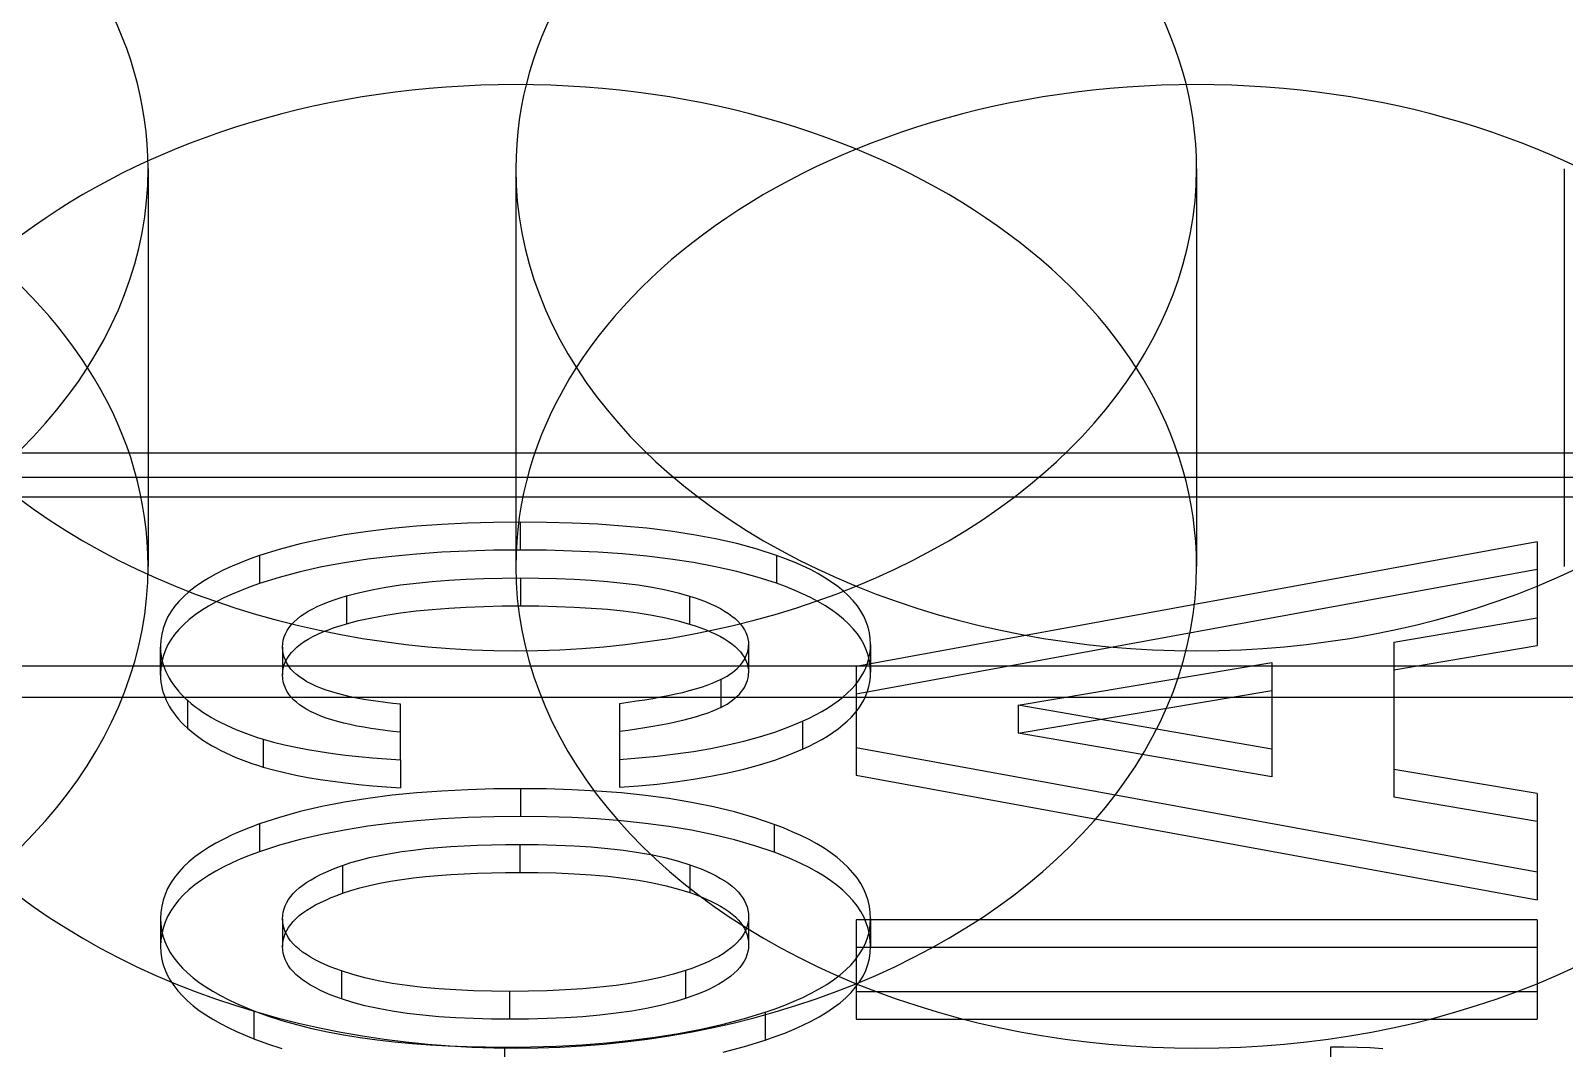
# Model space of a CAD drawing. Extents: x 0 to 171, y 0 to 233.
# Drawn here: x 111.464 to 115.943, y 17.278 to 20.248 of the extents above; entities that cross this region are included whole.
import ezdxf

# ---------------------------------------------------------------- set-up
doc = ezdxf.new("R2010")
doc.units = 0
doc.layers.add('-15N-THT. THIẾT BỊ ĐÓNG MỞ', color=40, linetype='CONTINUOUS')

# ---------------------------------------------------------------- blocks, each defined once
blk = doc.blocks.new('06 - N - SC VSD CHIẾU TRÊN ATV630U75~D11N4')
at = {"layer": '-15N-THT. THIẾT BỊ ĐÓNG MỞ'}
for p, q in [((26.307, -213.1625), (26.307, -214.3225)), ((27.3808, -213.1625), (27.3808, -214.3225)), ((29.3692, -213.1625), (29.3692, -214.3225)), ((30.443, -213.1625), (30.443, -214.3225)), ((39.5042, -213.9921), (-38.8143, -213.9921)), ((-38.8143, -214.0624), (39.5042, -214.0624)), ((39.5042, -214.1207), (-38.8143, -214.1207)), ((26.9486, -214.2202), (26.8805, -214.2305)), ((27.0188, -214.2116), (26.9486, -214.2202)), ((27.0908, -214.2049), (27.0188, -214.2116)), ((27.1645, -214.1998), (27.0908, -214.2049)), ((27.2396, -214.1962), (27.1645, -214.1998)), ((27.316, -214.1941), (27.2396, -214.1962)), ((27.3936, -214.1934), (27.316, -214.1941)), ((27.4703, -214.1941), (27.3936, -214.1934)), ((27.3936, -214.1934), (27.3936, -214.2749)), ((27.5459, -214.1961), (27.4703, -214.1941)), ((27.6201, -214.1996), (27.5459, -214.1961)), ((27.6928, -214.2046), (27.6201, -214.1996)), ((27.7638, -214.2113), (27.6928, -214.2046)), ((27.8329, -214.2197), (27.7638, -214.2113)), ((27.8999, -214.2299), (27.8329, -214.2197)), ((26.6902, -214.2729), (26.6323, -214.291)), ((26.751, -214.2567), (26.6902, -214.2729)), ((26.8145, -214.2426), (26.751, -214.2567)), ((26.8805, -214.2305), (26.8145, -214.2426)), ((27.9645, -214.242), (27.8999, -214.2299)), ((28.0265, -214.256), (27.9645, -214.242)), ((28.0857, -214.2721), (28.0265, -214.256)), ((28.1418, -214.2903), (28.0857, -214.2721)), ((30.3634, -214.2505), (28.375, -214.6142)), ((30.3634, -214.2505), (30.3634, -214.5535)), ((26.5784, -214.3109), (26.5529, -214.3216)), ((26.6048, -214.3007), (26.5784, -214.3109)), ((26.6323, -214.291), (26.6048, -214.3007)), ((26.6323, -214.291), (26.6323, -214.3724)), ((26.8805, -214.3119), (26.8145, -214.3241)), ((26.9486, -214.3016), (26.8805, -214.3119)), ((27.0188, -214.2931), (26.9486, -214.3016)), ((27.0908, -214.2863), (27.0188, -214.2931)), ((27.1645, -214.2812), (27.0908, -214.2863)), ((27.2396, -214.2776), (27.1645, -214.2812)), ((27.316, -214.2755), (27.2396, -214.2776)), ((27.3936, -214.2749), (27.316, -214.2755)), ((27.4703, -214.2755), (27.3936, -214.2749)), ((27.5459, -214.2775), (27.4703, -214.2755)), ((27.6201, -214.281), (27.5459, -214.2775)), ((27.6928, -214.2861), (27.6201, -214.281)), ((27.7638, -214.2927), (27.6928, -214.2861)), ((27.8329, -214.3011), (27.7638, -214.2927)), ((27.8999, -214.3113), (27.8329, -214.3011)), ((27.9645, -214.3234), (27.8999, -214.3113)), ((28.1681, -214.3), (28.1418, -214.2903)), ((28.1418, -214.2903), (28.1418, -214.3717)), ((28.1935, -214.3101), (28.1681, -214.3)), ((28.2178, -214.3207), (28.1935, -214.3101)), ((26.4836, -214.3567), (26.4632, -214.3693)), ((26.5054, -214.3445), (26.4836, -214.3567)), ((26.5286, -214.3328), (26.5054, -214.3445)), ((26.5529, -214.3216), (26.5286, -214.3328)), ((26.6902, -214.3543), (26.6323, -214.3724)), ((26.751, -214.3382), (26.6902, -214.3543)), ((26.8145, -214.3241), (26.751, -214.3382)), ((27.1365, -214.3662), (27.1853, -214.3625)), ((27.1853, -214.3625), (27.2357, -214.3596)), ((27.2357, -214.3596), (27.2876, -214.3576)), ((27.2876, -214.3576), (27.3407, -214.3564)), ((27.3407, -214.3564), (27.395, -214.356)), ((27.395, -214.356), (27.4479, -214.3564)), ((27.395, -214.356), (27.395, -214.4375)), ((27.4479, -214.3564), (27.5001, -214.3576)), ((27.5001, -214.3576), (27.5513, -214.3596)), ((27.5513, -214.3596), (27.6008, -214.3624)), ((27.6008, -214.3624), (27.6484, -214.3662)), ((28.0265, -214.3375), (27.9645, -214.3234)), ((28.0857, -214.3536), (28.0265, -214.3375)), ((28.1418, -214.3717), (28.0857, -214.3536)), ((28.241, -214.3318), (28.2178, -214.3207)), ((28.263, -214.3434), (28.241, -214.3318)), ((28.2837, -214.3555), (28.263, -214.3434)), ((28.3031, -214.368), (28.2837, -214.3555)), ((30.3634, -214.3319), (28.375, -214.6957)), ((26.4269, -214.3961), (26.411, -214.4102)), ((26.4443, -214.3825), (26.4269, -214.3961)), ((26.4632, -214.3693), (26.4443, -214.3825)), ((26.5529, -214.403), (26.5286, -214.4142)), ((26.5784, -214.3923), (26.5529, -214.403)), ((26.6048, -214.3821), (26.5784, -214.3923)), ((26.6323, -214.3724), (26.6048, -214.3821)), ((26.886, -214.4086), (26.9217, -214.3993)), ((26.9217, -214.3993), (26.9602, -214.3908)), ((26.9602, -214.3908), (27.0012, -214.3832)), ((27.0012, -214.3832), (27.0443, -214.3766)), ((27.0443, -214.3766), (27.0895, -214.3709)), ((27.0895, -214.3709), (27.1365, -214.3662)), ((27.6484, -214.3662), (27.6939, -214.3709)), ((27.6939, -214.3709), (27.7377, -214.3766)), ((27.7377, -214.3766), (27.7793, -214.3833)), ((27.7793, -214.3833), (27.8185, -214.391)), ((27.8185, -214.391), (27.8548, -214.3996)), ((27.8548, -214.3996), (27.8879, -214.409)), ((28.1681, -214.3814), (28.1418, -214.3717)), ((28.1935, -214.3916), (28.1681, -214.3814)), ((28.2178, -214.4022), (28.1935, -214.3916)), ((28.241, -214.4133), (28.2178, -214.4022)), ((28.3212, -214.381), (28.3031, -214.368)), ((28.3377, -214.3945), (28.3212, -214.381)), ((28.3528, -214.4084), (28.3377, -214.3945)), ((26.3842, -214.4397), (26.3732, -214.4551)), ((26.3968, -214.4247), (26.3842, -214.4397)), ((26.411, -214.4102), (26.3968, -214.4247)), ((26.4632, -214.4508), (26.4443, -214.4639)), ((26.4836, -214.4381), (26.4632, -214.4508)), ((26.5054, -214.4259), (26.4836, -214.4381)), ((26.5286, -214.4142), (26.5054, -214.4259)), ((26.7749, -214.453), (26.7881, -214.4458)), ((26.7881, -214.4458), (26.8023, -214.4388)), ((26.8023, -214.4388), (26.8175, -214.4322)), ((26.8175, -214.4322), (26.8336, -214.4258)), ((26.8336, -214.4258), (26.8504, -214.4197)), ((26.8504, -214.4197), (26.8679, -214.414)), ((26.8679, -214.414), (26.886, -214.4086)), ((26.886, -214.4086), (26.886, -214.49)), ((27.0443, -214.458), (27.0895, -214.4524)), ((27.0895, -214.4524), (27.1365, -214.4477)), ((27.1365, -214.4477), (27.1853, -214.4439)), ((27.1853, -214.4439), (27.2357, -214.441)), ((27.2357, -214.441), (27.2876, -214.439)), ((27.2876, -214.439), (27.3407, -214.4379)), ((27.3407, -214.4379), (27.395, -214.4375)), ((27.395, -214.4375), (27.4479, -214.4379)), ((27.4479, -214.4379), (27.5001, -214.439)), ((27.5001, -214.439), (27.5513, -214.441)), ((27.5513, -214.441), (27.6008, -214.4439)), ((27.6008, -214.4439), (27.6484, -214.4476)), ((27.6484, -214.4476), (27.6939, -214.4523)), ((27.6939, -214.4523), (27.7377, -214.458)), ((27.8879, -214.409), (27.9047, -214.4144)), ((27.8879, -214.409), (27.8879, -214.4905)), ((27.9047, -214.4144), (27.921, -214.4202)), ((27.921, -214.4202), (27.9365, -214.4262)), ((27.9365, -214.4262), (27.9513, -214.4324)), ((27.9513, -214.4324), (27.9653, -214.4389)), ((27.9653, -214.4389), (27.9784, -214.4457)), ((27.9784, -214.4457), (27.9906, -214.4527)), ((28.263, -214.4249), (28.241, -214.4133)), ((28.2837, -214.4369), (28.263, -214.4249)), ((28.3031, -214.4494), (28.2837, -214.4369)), ((28.3212, -214.4624), (28.3031, -214.4494)), ((28.3664, -214.4227), (28.3528, -214.4084)), ((28.3783, -214.4375), (28.3664, -214.4227)), ((28.3886, -214.4526), (28.3783, -214.4375)), ((26.3565, -214.487), (26.3507, -214.5034)), ((26.364, -214.4709), (26.3565, -214.487)), ((26.3732, -214.4551), (26.364, -214.4709)), ((26.411, -214.4916), (26.3968, -214.5062)), ((26.4269, -214.4775), (26.411, -214.4916)), ((26.4443, -214.4639), (26.4269, -214.4775)), ((26.7186, -214.5009), (26.7254, -214.4923)), ((26.7254, -214.4923), (26.7332, -214.484)), ((26.7332, -214.484), (26.7421, -214.4759)), ((26.7421, -214.4759), (26.752, -214.468)), ((26.752, -214.468), (26.7629, -214.4604)), ((26.7629, -214.4604), (26.7749, -214.453)), ((26.8504, -214.5011), (26.8679, -214.4954)), ((26.8679, -214.4954), (26.886, -214.49)), ((26.886, -214.49), (26.9217, -214.4807)), ((26.9217, -214.4807), (26.9602, -214.4722)), ((26.9602, -214.4722), (27.0012, -214.4646)), ((27.0012, -214.4646), (27.0443, -214.458)), ((27.7377, -214.458), (27.7793, -214.4648)), ((27.7793, -214.4648), (27.8185, -214.4725)), ((27.8185, -214.4725), (27.8548, -214.4811)), ((27.8548, -214.4811), (27.8879, -214.4905)), ((27.8879, -214.4905), (27.9047, -214.4959)), ((27.9047, -214.4959), (27.921, -214.5016)), ((27.9906, -214.4527), (28.0019, -214.4599)), ((28.0019, -214.4599), (28.0121, -214.4673)), ((28.0121, -214.4673), (28.0213, -214.4749)), ((28.0213, -214.4749), (28.0296, -214.4826)), ((28.0296, -214.4826), (28.0368, -214.4905)), ((28.0368, -214.4905), (28.043, -214.4987)), ((28.3377, -214.4759), (28.3212, -214.4624)), ((28.3528, -214.4898), (28.3377, -214.4759)), ((28.3664, -214.5042), (28.3528, -214.4898)), ((28.3974, -214.4681), (28.3886, -214.4526)), ((28.4045, -214.484), (28.3974, -214.4681)), ((28.4099, -214.5001), (28.4045, -214.484)), ((29.945, -214.5431), (30.3634, -214.4721)), ((26.3442, -214.5372), (26.3434, -214.5544)), ((26.3466, -214.5202), (26.3442, -214.5372)), ((26.3507, -214.5034), (26.3466, -214.5202)), ((26.3732, -214.5365), (26.364, -214.5523)), ((26.3842, -214.5212), (26.3732, -214.5365)), ((26.3968, -214.5062), (26.3842, -214.5212)), ((26.7003, -214.5477), (26.7019, -214.5379)), ((26.7019, -214.5379), (26.7045, -214.5283)), ((26.7045, -214.5283), (26.7081, -214.5189)), ((26.7081, -214.5189), (26.7128, -214.5098)), ((26.7128, -214.5098), (26.7186, -214.5009)), ((26.752, -214.5494), (26.7629, -214.5418)), ((26.7629, -214.5418), (26.7749, -214.5344)), ((26.7749, -214.5344), (26.7881, -214.5272)), ((26.7881, -214.5272), (26.8023, -214.5203)), ((26.8023, -214.5203), (26.8175, -214.5136)), ((26.8175, -214.5136), (26.8336, -214.5072)), ((26.8336, -214.5072), (26.8504, -214.5011)), ((27.921, -214.5016), (27.9365, -214.5076)), ((27.9365, -214.5076), (27.9513, -214.5139)), ((27.9513, -214.5139), (27.9653, -214.5204)), ((27.9653, -214.5204), (27.9784, -214.5271)), ((27.9784, -214.5271), (27.9906, -214.5341)), ((27.9906, -214.5341), (28.0019, -214.5413)), ((28.0019, -214.5413), (28.0121, -214.5488)), ((28.043, -214.4987), (28.0483, -214.5071)), ((28.0483, -214.5071), (28.0527, -214.5157)), ((28.0527, -214.5157), (28.0561, -214.5246)), ((28.0561, -214.5246), (28.0585, -214.5337)), ((28.0585, -214.5337), (28.06, -214.5429)), ((28.3783, -214.5189), (28.3664, -214.5042)), ((28.3886, -214.5341), (28.3783, -214.5189)), ((28.3974, -214.5496), (28.3886, -214.5341)), ((28.4138, -214.5165), (28.4099, -214.5001)), ((28.4161, -214.5332), (28.4138, -214.5165)), ((28.4169, -214.5501), (28.4161, -214.5332)), ((26.3433, -214.6395), (26.3433, -214.5581)), ((26.3434, -214.5544), (26.3434, -214.6358)), ((26.3507, -214.5849), (26.3466, -214.6016)), ((26.3565, -214.5684), (26.3507, -214.5849)), ((26.364, -214.5523), (26.3565, -214.5684)), ((26.6998, -214.5577), (26.7003, -214.5477)), ((26.7003, -214.5676), (26.6998, -214.5577)), ((26.6998, -214.5577), (26.6998, -214.6391)), ((26.7018, -214.5774), (26.7003, -214.5676)), ((26.7043, -214.587), (26.7018, -214.5774)), ((26.7128, -214.5912), (26.7186, -214.5824)), ((26.7186, -214.5824), (26.7254, -214.5738)), ((26.7254, -214.5738), (26.7332, -214.5654)), ((26.7332, -214.5654), (26.7421, -214.5573)), ((26.7421, -214.5573), (26.752, -214.5494)), ((28.0121, -214.5488), (28.0213, -214.5563)), ((28.0213, -214.5563), (28.0296, -214.5641)), ((28.0296, -214.5641), (28.0368, -214.572)), ((28.0368, -214.572), (28.043, -214.5801)), ((28.043, -214.5801), (28.0483, -214.5885)), ((28.06, -214.5429), (28.0605, -214.5522)), ((28.0605, -214.5522), (28.0605, -214.6337)), ((28.4045, -214.5654), (28.3974, -214.5496)), ((28.4099, -214.5816), (28.4045, -214.5654)), ((28.4138, -214.598), (28.4099, -214.5816)), ((28.412, -214.5913), (28.4147, -214.5777)), ((28.4147, -214.5777), (28.4163, -214.564)), ((28.4163, -214.564), (28.4169, -214.5501)), ((28.4169, -214.5501), (28.4169, -214.6315)), ((29.945, -214.5431), (29.945, -214.996)), ((29.945, -214.6246), (30.3634, -214.5535)), ((-72.7889, -214.6125), (72.7889, -214.6125)), ((26.3442, -214.6186), (26.3434, -214.6358)), ((26.3466, -214.6016), (26.3442, -214.6186)), ((26.6998, -214.6391), (26.7003, -214.6291)), ((26.7003, -214.6291), (26.7019, -214.6193)), ((26.7019, -214.6193), (26.7045, -214.6097)), ((26.7078, -214.5963), (26.7043, -214.587)), ((26.7045, -214.6097), (26.7081, -214.6003)), ((26.7123, -214.6052), (26.7078, -214.5963)), ((26.7081, -214.6003), (26.7128, -214.5912)), ((26.7177, -214.6138), (26.7123, -214.6052)), ((26.7241, -214.622), (26.7177, -214.6138)), ((26.7315, -214.6299), (26.7241, -214.622)), ((26.7399, -214.6375), (26.7315, -214.6299)), ((28.0483, -214.5885), (28.0527, -214.5971)), ((28.0527, -214.5971), (28.0561, -214.606)), ((28.0561, -214.606), (28.0585, -214.6151)), ((28.0585, -214.6151), (28.06, -214.6243)), ((28.06, -214.6243), (28.0605, -214.6337)), ((28.375, -214.6142), (28.375, -214.9319)), ((28.3896, -214.6438), (28.3969, -214.631)), ((28.3969, -214.631), (28.4031, -214.618)), ((28.4031, -214.618), (28.4081, -214.6048)), ((28.4081, -214.6048), (28.412, -214.5913)), ((28.4161, -214.6146), (28.4138, -214.598)), ((28.4169, -214.6315), (28.4161, -214.6146)), ((28.4163, -214.6454), (28.4169, -214.6315)), ((28.8475, -214.7278), (29.5886, -214.6031)), ((29.5886, -214.6031), (29.5886, -214.9368)), ((26.7003, -214.6491), (26.6998, -214.6391)), ((26.7018, -214.6589), (26.7003, -214.6491)), ((26.7043, -214.6684), (26.7018, -214.6589)), ((26.7078, -214.6777), (26.7043, -214.6684)), ((26.7492, -214.6448), (26.7399, -214.6375)), ((26.7596, -214.6519), (26.7492, -214.6448)), ((26.771, -214.6588), (26.7596, -214.6519)), ((26.7835, -214.6654), (26.771, -214.6588)), ((26.7969, -214.6716), (26.7835, -214.6654)), ((26.8113, -214.6776), (26.7969, -214.6716)), ((27.9224, -214.6755), (27.9051, -214.6809)), ((27.9387, -214.67), (27.9224, -214.6755)), ((27.9537, -214.6642), (27.9387, -214.67)), ((27.9674, -214.6584), (27.9537, -214.6642)), ((27.9795, -214.6525), (27.9674, -214.6584)), ((27.9795, -214.6525), (27.9795, -214.7339)), ((28.3608, -214.6805), (28.3716, -214.6686)), ((28.3716, -214.6686), (28.3812, -214.6563)), ((28.3812, -214.6563), (28.3896, -214.6438)), ((28.4081, -214.6862), (28.412, -214.6728)), ((28.412, -214.6728), (28.4147, -214.6592)), ((28.4147, -214.6592), (28.4163, -214.6454)), ((-43.1916, -214.7038), (66.4715, -214.7038)), ((26.4217, -214.7132), (26.4217, -214.7946)), ((26.7123, -214.6866), (26.7078, -214.6777)), ((26.7177, -214.6952), (26.7123, -214.6866)), ((26.7241, -214.7034), (26.7177, -214.6952)), ((26.7315, -214.7113), (26.7241, -214.7034)), ((26.7399, -214.719), (26.7315, -214.7113)), ((26.7492, -214.7263), (26.7399, -214.719)), ((26.8267, -214.6833), (26.8113, -214.6776)), ((26.8431, -214.6887), (26.8267, -214.6833)), ((26.8603, -214.6937), (26.8431, -214.6887)), ((26.8784, -214.6984), (26.8603, -214.6937)), ((26.8972, -214.7028), (26.8784, -214.6984)), ((26.9166, -214.7068), (26.8972, -214.7028)), ((26.9367, -214.7105), (26.9166, -214.7068)), ((26.9573, -214.7139), (26.9367, -214.7105)), ((26.9785, -214.717), (26.9573, -214.7139)), ((27, -214.7198), (26.9785, -214.717)), ((27.0218, -214.7223), (27, -214.7198)), ((27.7088, -214.7196), (27.6838, -214.723)), ((27.7332, -214.7161), (27.7088, -214.7196)), ((27.7572, -214.7124), (27.7332, -214.7161)), ((27.7806, -214.7085), (27.7572, -214.7124)), ((27.8034, -214.7044), (27.7806, -214.7085)), ((27.8255, -214.7001), (27.8034, -214.7044)), ((27.8468, -214.6956), (27.8255, -214.7001)), ((27.8672, -214.6909), (27.8468, -214.6956)), ((27.8866, -214.686), (27.8672, -214.6909)), ((27.9051, -214.6809), (27.8866, -214.686)), ((28.3071, -214.7255), (28.3221, -214.7147)), ((28.3221, -214.7147), (28.3361, -214.7036)), ((28.3361, -214.7036), (28.349, -214.6922)), ((28.349, -214.6922), (28.3608, -214.6805)), ((28.3896, -214.7252), (28.3969, -214.7124)), ((28.3969, -214.7124), (28.4031, -214.6994)), ((28.4031, -214.6994), (28.4081, -214.6862)), ((28.8475, -214.8092), (29.5886, -214.6845)), ((26.7596, -214.7334), (26.7492, -214.7263)), ((26.771, -214.7402), (26.7596, -214.7334)), ((26.7835, -214.7468), (26.771, -214.7402)), ((26.7969, -214.7531), (26.7835, -214.7468)), ((26.8113, -214.7591), (26.7969, -214.7531)), ((26.8267, -214.7648), (26.8113, -214.7591)), ((26.8431, -214.7701), (26.8267, -214.7648)), ((27.044, -214.7246), (27.0218, -214.7223)), ((27.044, -214.8872), (27.044, -214.7246)), ((27.6838, -214.723), (27.6838, -214.8856)), ((27.9051, -214.7623), (27.8866, -214.7674)), ((27.9224, -214.757), (27.9051, -214.7623)), ((27.9387, -214.7514), (27.9224, -214.757)), ((27.9537, -214.7457), (27.9387, -214.7514)), ((27.9674, -214.7398), (27.9537, -214.7457)), ((27.9795, -214.7339), (27.9674, -214.7398)), ((28.2181, -214.7743), (28.2376, -214.7653)), ((28.2376, -214.7653), (28.2562, -214.7558)), ((28.2562, -214.7558), (28.2741, -214.746)), ((28.2741, -214.746), (28.2911, -214.7359)), ((28.2911, -214.7359), (28.3071, -214.7255)), ((28.349, -214.7737), (28.3608, -214.762)), ((28.3608, -214.762), (28.3716, -214.75)), ((28.3716, -214.75), (28.3812, -214.7377)), ((28.3812, -214.7377), (28.3896, -214.7252)), ((28.8475, -214.7278), (28.8475, -214.8092)), ((29.5886, -214.8553), (28.8475, -214.7278)), ((26.8603, -214.7752), (26.8431, -214.7701)), ((26.8784, -214.7799), (26.8603, -214.7752)), ((26.8972, -214.7842), (26.8784, -214.7799)), ((26.9166, -214.7882), (26.8972, -214.7842)), ((26.9367, -214.792), (26.9166, -214.7882)), ((26.9573, -214.7954), (26.9367, -214.792)), ((26.9785, -214.7985), (26.9573, -214.7954)), ((27, -214.8013), (26.9785, -214.7985)), ((27.0218, -214.8038), (27, -214.8013)), ((27.044, -214.806), (27.0218, -214.8038)), ((27.7088, -214.8011), (27.6838, -214.8044)), ((27.7332, -214.7976), (27.7088, -214.8011)), ((27.7572, -214.7938), (27.7332, -214.7976)), ((27.7806, -214.7899), (27.7572, -214.7938)), ((27.8034, -214.7859), (27.7806, -214.7899)), ((27.8255, -214.7816), (27.8034, -214.7859)), ((27.8468, -214.7771), (27.8255, -214.7816)), ((27.8672, -214.7724), (27.8468, -214.7771)), ((27.8866, -214.7674), (27.8672, -214.7724)), ((28.093, -214.8198), (28.1369, -214.806)), ((28.1369, -214.806), (28.1786, -214.7908)), ((28.1786, -214.7908), (28.2181, -214.7743)), ((28.2181, -214.7743), (28.2181, -214.8558)), ((28.2911, -214.8174), (28.3071, -214.8069)), ((28.3071, -214.8069), (28.3221, -214.7961)), ((28.3221, -214.7961), (28.3361, -214.785)), ((28.3361, -214.785), (28.349, -214.7737)), ((29.5886, -214.9368), (28.8475, -214.8092)), ((26.6433, -214.8264), (26.6735, -214.8349)), ((26.6433, -214.8264), (26.6433, -214.9078)), ((26.6735, -214.8349), (26.7053, -214.8428)), ((26.7053, -214.8428), (26.7386, -214.85)), ((26.7386, -214.85), (26.7732, -214.8566)), ((27.8996, -214.8621), (27.9504, -214.8534)), ((27.9504, -214.8534), (27.9996, -214.8435)), ((27.9996, -214.8435), (28.0472, -214.8323)), ((28.0472, -214.8323), (28.093, -214.8198)), ((28.2181, -214.8558), (28.2376, -214.8467)), ((28.2376, -214.8467), (28.2562, -214.8373)), ((28.2562, -214.8373), (28.2741, -214.8275)), ((28.2741, -214.8275), (28.2911, -214.8174)), ((28.375, -214.8504), (30.3634, -215.2142)), ((26.7732, -214.8566), (26.809, -214.8626)), ((26.809, -214.8626), (26.846, -214.868)), ((26.846, -214.868), (26.8839, -214.8729)), ((26.8839, -214.8729), (26.9228, -214.8772)), ((26.9228, -214.8772), (26.9625, -214.881)), ((26.9625, -214.881), (27.0029, -214.8843)), ((27.0029, -214.8843), (27.044, -214.8872)), ((27.044, -214.8872), (27.044, -214.9686)), ((27.6838, -214.8856), (27.7395, -214.8813)), ((27.6838, -214.8856), (27.6838, -214.967)), ((27.7395, -214.8813), (27.794, -214.876)), ((27.794, -214.876), (27.8474, -214.8696)), ((27.8474, -214.8696), (27.8996, -214.8621)), ((28.093, -214.9012), (28.1369, -214.8874)), ((28.1369, -214.8874), (28.1786, -214.8723)), ((28.1786, -214.8723), (28.2181, -214.8558)), ((26.6433, -214.9078), (26.6735, -214.9164)), ((26.6735, -214.9164), (26.7053, -214.9242)), ((26.7053, -214.9242), (26.7386, -214.9315)), ((26.7386, -214.9315), (26.7732, -214.9381)), ((26.7732, -214.9381), (26.809, -214.9441)), ((26.809, -214.9441), (26.846, -214.9495)), ((27.8474, -214.951), (27.8996, -214.9435)), ((27.8996, -214.9435), (27.9504, -214.9348)), ((27.9504, -214.9348), (27.9996, -214.9249)), ((27.9996, -214.9249), (28.0472, -214.9137)), ((28.0472, -214.9137), (28.093, -214.9012)), ((28.375, -214.9319), (30.3634, -215.2956)), ((30.3634, -214.9856), (29.945, -214.9146)), ((26.846, -214.9495), (26.8839, -214.9543)), ((26.8839, -214.9543), (26.9228, -214.9586)), ((26.9228, -214.9586), (26.9625, -214.9624)), ((26.9625, -214.9624), (27.0029, -214.9658)), ((27.0029, -214.9658), (27.044, -214.9686)), ((27.0914, -214.9833), (27.0193, -214.9904)), ((27.1652, -214.9779), (27.0914, -214.9833)), ((27.2405, -214.9741), (27.1652, -214.9779)), ((27.3171, -214.9719), (27.2405, -214.9741)), ((27.395, -214.9712), (27.3171, -214.9719)), ((27.4705, -214.9719), (27.395, -214.9712)), ((27.395, -214.9712), (27.395, -215.0526)), ((27.5448, -214.9742), (27.4705, -214.9719)), ((27.6179, -214.978), (27.5448, -214.9742)), ((27.6896, -214.9835), (27.6179, -214.978)), ((27.6838, -214.967), (27.7395, -214.9627)), ((27.7596, -214.9908), (27.6896, -214.9835)), ((27.7395, -214.9627), (27.794, -214.9574)), ((27.794, -214.9574), (27.8474, -214.951)), ((30.3634, -214.9856), (30.3634, -215.2956)), ((26.8148, -215.0231), (26.7513, -215.0379)), ((26.8808, -215.0102), (26.8148, -215.0231)), ((26.949, -214.9994), (26.8808, -215.0102)), ((27.0193, -214.9904), (26.949, -214.9994)), ((27.8279, -214.9999), (27.7596, -214.9908)), ((27.8941, -215.011), (27.8279, -214.9999)), ((27.9581, -215.0239), (27.8941, -215.011)), ((28.0198, -215.0389), (27.9581, -215.0239)), ((30.3634, -215.0671), (29.945, -214.996)), ((26.6326, -215.0738), (26.6048, -215.084)), ((26.6905, -215.0548), (26.6326, -215.0738)), ((26.6326, -215.0738), (26.6326, -215.1552)), ((26.7513, -215.0379), (26.6905, -215.0548)), ((27.0193, -215.0719), (26.949, -215.0808)), ((27.0914, -215.0647), (27.0193, -215.0719)), ((27.1652, -215.0593), (27.0914, -215.0647)), ((27.2405, -215.0556), (27.1652, -215.0593)), ((27.3171, -215.0534), (27.2405, -215.0556)), ((27.395, -215.0526), (27.3171, -215.0534)), ((27.4705, -215.0534), (27.395, -215.0526)), ((27.5448, -215.0556), (27.4705, -215.0534)), ((27.6179, -215.0595), (27.5448, -215.0556)), ((27.6896, -215.065), (27.6179, -215.0595)), ((27.7596, -215.0723), (27.6896, -215.065)), ((27.8279, -215.0814), (27.7596, -215.0723)), ((28.0788, -215.056), (28.0198, -215.0389)), ((28.135, -215.0751), (28.0788, -215.056)), ((28.1622, -215.0855), (28.135, -215.0751)), ((28.135, -215.0751), (28.135, -215.1566)), ((26.528, -215.1179), (26.5048, -215.1303)), ((26.5525, -215.1061), (26.528, -215.1179)), ((26.5781, -215.0948), (26.5525, -215.1061)), ((26.6048, -215.084), (26.5781, -215.0948)), ((26.7513, -215.1193), (26.6905, -215.1362)), ((26.8148, -215.1045), (26.7513, -215.1193)), ((26.8808, -215.0917), (26.8148, -215.1045)), ((26.949, -215.0808), (26.8808, -215.0917)), ((27.8941, -215.0924), (27.8279, -215.0814)), ((27.9581, -215.1054), (27.8941, -215.0924)), ((28.0198, -215.1204), (27.9581, -215.1054)), ((28.0788, -215.1374), (28.0198, -215.1204)), ((28.1883, -215.0965), (28.1622, -215.0855)), ((28.2134, -215.1078), (28.1883, -215.0965)), ((28.2372, -215.1197), (28.2134, -215.1078)), ((28.2598, -215.132), (28.2372, -215.1197)), ((26.4625, -215.1564), (26.4436, -215.1702)), ((26.4829, -215.1431), (26.4625, -215.1564)), ((26.5048, -215.1303), (26.4829, -215.1431)), ((26.6048, -215.1655), (26.5781, -215.1762)), ((26.6326, -215.1552), (26.6048, -215.1655)), ((26.6905, -215.1362), (26.6326, -215.1552)), ((26.9539, -215.1723), (26.9837, -215.1658)), ((26.9837, -215.1658), (27.0149, -215.1599)), ((27.0149, -215.1599), (27.0476, -215.1547)), ((27.0476, -215.1547), (27.0817, -215.1501)), ((27.0817, -215.1501), (27.117, -215.1461)), ((27.117, -215.1461), (27.1535, -215.1427)), ((27.1535, -215.1427), (27.1911, -215.1399)), ((27.1911, -215.1399), (27.2298, -215.1377)), ((27.2298, -215.1377), (27.2693, -215.1359)), ((27.2693, -215.1359), (27.3096, -215.1347)), ((27.3096, -215.1347), (27.3506, -215.134)), ((27.3506, -215.134), (27.3923, -215.1338)), ((27.3923, -215.1338), (27.3923, -215.2152)), ((27.3923, -215.1338), (27.446, -215.1342)), ((27.446, -215.1342), (27.499, -215.1356)), ((27.499, -215.1356), (27.5509, -215.1378)), ((27.5509, -215.1378), (27.6011, -215.141)), ((27.6011, -215.141), (27.6492, -215.1452)), ((27.6492, -215.1452), (27.6952, -215.1505)), ((27.6952, -215.1505), (27.7392, -215.1569)), ((27.7392, -215.1569), (27.7809, -215.1645)), ((27.7809, -215.1645), (27.8201, -215.173)), ((28.135, -215.1566), (28.0788, -215.1374)), ((28.1622, -215.167), (28.135, -215.1566)), ((28.1883, -215.1779), (28.1622, -215.167)), ((28.2811, -215.1449), (28.2598, -215.132)), ((28.301, -215.1582), (28.2811, -215.1449)), ((28.3194, -215.172), (28.301, -215.1582)), ((26.4104, -215.1993), (26.3963, -215.2145)), ((26.4262, -215.1845), (26.4104, -215.1993)), ((26.4436, -215.1702), (26.4262, -215.1845)), ((26.5048, -215.2117), (26.4829, -215.2246)), ((26.528, -215.1994), (26.5048, -215.2117)), ((26.5525, -215.1875), (26.528, -215.1994)), ((26.5781, -215.1762), (26.5525, -215.1875)), ((26.8257, -215.2145), (26.8415, -215.2077)), ((26.8415, -215.2077), (26.8579, -215.2011)), ((26.8579, -215.2011), (26.8749, -215.1949)), ((26.8749, -215.1949), (26.8993, -215.1869)), ((26.8749, -215.1949), (26.8749, -215.2763)), ((26.8993, -215.1869), (26.9257, -215.1793)), ((26.9257, -215.1793), (26.9539, -215.1723)), ((27.8201, -215.173), (27.8562, -215.1825)), ((27.8562, -215.1825), (27.889, -215.1929)), ((27.889, -215.1929), (27.889, -215.2743)), ((27.889, -215.1929), (27.9058, -215.1989)), ((27.9058, -215.1989), (27.9219, -215.2052)), ((27.9219, -215.2052), (27.9373, -215.2118)), ((27.9373, -215.2118), (27.952, -215.2186)), ((28.2134, -215.1893), (28.1883, -215.1779)), ((28.2372, -215.2011), (28.2134, -215.1893)), ((28.2598, -215.2135), (28.2372, -215.2011)), ((28.2811, -215.2263), (28.2598, -215.2135)), ((28.3363, -215.1863), (28.3194, -215.172)), ((28.3517, -215.201), (28.3363, -215.1863)), ((28.3655, -215.2162), (28.3517, -215.201)), ((26.3729, -215.2462), (26.3638, -215.2626)), ((26.3838, -215.2302), (26.3729, -215.2462)), ((26.3963, -215.2145), (26.3838, -215.2302)), ((26.4436, -215.2517), (26.4262, -215.266)), ((26.4625, -215.2379), (26.4436, -215.2517)), ((26.4829, -215.2246), (26.4625, -215.2379)), ((26.7486, -215.2602), (26.759, -215.2522)), ((26.759, -215.2522), (26.7705, -215.2443)), ((26.7705, -215.2443), (26.7829, -215.2366)), ((26.7829, -215.2366), (26.7963, -215.229)), ((26.7963, -215.229), (26.8106, -215.2217)), ((26.8106, -215.2217), (26.8257, -215.2145)), ((26.9257, -215.2608), (26.9539, -215.2537)), ((26.9539, -215.2537), (26.9837, -215.2472)), ((26.9837, -215.2472), (27.0149, -215.2414)), ((27.0149, -215.2414), (27.0476, -215.2362)), ((27.0476, -215.2362), (27.0817, -215.2316)), ((27.0817, -215.2316), (27.117, -215.2276)), ((27.117, -215.2276), (27.1535, -215.2242)), ((27.1535, -215.2242), (27.1911, -215.2214)), ((27.1911, -215.2214), (27.2298, -215.2191)), ((27.2298, -215.2191), (27.2693, -215.2174)), ((27.2693, -215.2174), (27.3096, -215.2162)), ((27.3096, -215.2162), (27.3506, -215.2155)), ((27.3506, -215.2155), (27.3923, -215.2152)), ((27.3923, -215.2152), (27.446, -215.2157)), ((27.446, -215.2157), (27.499, -215.217)), ((27.499, -215.217), (27.5509, -215.2193)), ((27.5509, -215.2193), (27.6011, -215.2225)), ((27.6011, -215.2225), (27.6492, -215.2267)), ((27.6492, -215.2267), (27.6952, -215.232)), ((27.6952, -215.232), (27.7392, -215.2384)), ((27.7392, -215.2384), (27.7809, -215.2459)), ((27.7809, -215.2459), (27.8201, -215.2545)), ((27.8201, -215.2545), (27.8562, -215.264)), ((27.952, -215.2186), (27.9659, -215.2256)), ((27.9659, -215.2256), (27.979, -215.2329)), ((27.979, -215.2329), (27.9913, -215.2404)), ((27.9913, -215.2404), (28.0025, -215.2481)), ((28.0025, -215.2481), (28.0128, -215.2559)), ((28.0128, -215.2559), (28.022, -215.2639)), ((28.301, -215.2397), (28.2811, -215.2263)), ((28.3194, -215.2535), (28.301, -215.2397)), ((28.3363, -215.2677), (28.3194, -215.2535)), ((28.3777, -215.2317), (28.3655, -215.2162)), ((28.3882, -215.2477), (28.3777, -215.2317)), ((28.3971, -215.264), (28.3882, -215.2477)), ((26.3506, -215.2966), (26.3466, -215.314)), ((26.3564, -215.2794), (26.3506, -215.2966)), ((26.3638, -215.2626), (26.3564, -215.2794)), ((26.3963, -215.2959), (26.3838, -215.3116)), ((26.4104, -215.2807), (26.3963, -215.2959)), ((26.4262, -215.266), (26.4104, -215.2807)), ((26.7076, -215.3126), (26.712, -215.3034)), ((26.712, -215.3034), (26.7174, -215.2944)), ((26.7174, -215.2944), (26.7237, -215.2855)), ((26.7237, -215.2855), (26.731, -215.2769)), ((26.731, -215.2769), (26.7393, -215.2684)), ((26.7393, -215.2684), (26.7486, -215.2602)), ((26.7963, -215.3105), (26.8106, -215.3031)), ((26.8106, -215.3031), (26.8257, -215.296)), ((26.8257, -215.296), (26.8415, -215.2891)), ((26.8415, -215.2891), (26.8579, -215.2826)), ((26.8579, -215.2826), (26.8749, -215.2763)), ((26.8749, -215.2763), (26.8993, -215.2683)), ((26.8993, -215.2683), (26.9257, -215.2608)), ((27.8562, -215.264), (27.889, -215.2743)), ((27.889, -215.2743), (27.9058, -215.2803)), ((27.9058, -215.2803), (27.9219, -215.2866)), ((27.9219, -215.2866), (27.9373, -215.2932)), ((27.9373, -215.2932), (27.952, -215.3)), ((27.952, -215.3), (27.9659, -215.3071)), ((28.022, -215.2639), (28.0301, -215.2721)), ((28.0301, -215.2721), (28.0371, -215.2805)), ((28.0371, -215.2805), (28.0432, -215.2891)), ((28.0432, -215.2891), (28.0484, -215.2979)), ((28.0484, -215.2979), (28.0527, -215.307)), ((28.3517, -215.2824), (28.3363, -215.2677)), ((28.3655, -215.2976), (28.3517, -215.2824)), ((28.3777, -215.3132), (28.3655, -215.2976)), ((28.4043, -215.2807), (28.3971, -215.264)), ((28.4098, -215.2976), (28.4043, -215.2807)), ((28.4138, -215.3149), (28.4098, -215.2976)), ((26.3442, -215.3316), (26.3434, -215.3495)), ((26.3466, -215.314), (26.3442, -215.3316)), ((26.3638, -215.3441), (26.3564, -215.3609)), ((26.3729, -215.3277), (26.3638, -215.3441)), ((26.3838, -215.3116), (26.3729, -215.3277)), ((26.6998, -215.3506), (26.7002, -215.3409)), ((26.7002, -215.3409), (26.7017, -215.3314)), ((26.7017, -215.3314), (26.7042, -215.3219)), ((26.7042, -215.3219), (26.7076, -215.3126)), ((26.7393, -215.3499), (26.7486, -215.3416)), ((26.7486, -215.3416), (26.759, -215.3336)), ((26.759, -215.3336), (26.7705, -215.3257)), ((26.7705, -215.3257), (26.7829, -215.318)), ((26.7829, -215.318), (26.7963, -215.3105)), ((27.9659, -215.3071), (27.979, -215.3143)), ((27.979, -215.3143), (27.9913, -215.3218)), ((27.9913, -215.3218), (28.0025, -215.3295)), ((28.0025, -215.3295), (28.0128, -215.3374)), ((28.0128, -215.3374), (28.022, -215.3454)), ((28.022, -215.3454), (28.0301, -215.3536)), ((28.0527, -215.307), (28.0561, -215.3162)), ((28.0561, -215.3162), (28.0585, -215.3256)), ((28.0585, -215.3256), (28.06, -215.3351)), ((28.06, -215.3351), (28.0605, -215.3446)), ((28.0605, -215.3446), (28.06, -215.3546)), ((28.0605, -215.3446), (28.0605, -215.4261)), ((28.3882, -215.3291), (28.3777, -215.3132)), ((28.3971, -215.3455), (28.3882, -215.3291)), ((28.4043, -215.3621), (28.3971, -215.3455)), ((28.4161, -215.3324), (28.4138, -215.3149)), ((28.4169, -215.35), (28.4161, -215.3324)), ((26.3434, -215.3495), (26.3441, -215.3667)), ((26.3434, -215.3495), (26.3434, -215.431)), ((26.3441, -215.3667), (26.3465, -215.3836)), ((26.3465, -215.3836), (26.3503, -215.4003)), ((26.3506, -215.378), (26.3466, -215.3954)), ((26.3564, -215.3609), (26.3506, -215.378)), ((26.6998, -215.3506), (26.6998, -215.432)), ((26.7002, -215.3602), (26.6998, -215.3506)), ((26.7017, -215.3697), (26.7002, -215.3602)), ((26.7042, -215.3791), (26.7017, -215.3697)), ((26.7076, -215.3884), (26.7042, -215.3791)), ((26.7076, -215.394), (26.712, -215.3848)), ((26.7119, -215.3975), (26.7076, -215.3884)), ((26.712, -215.3848), (26.7174, -215.3758)), ((26.7174, -215.3758), (26.7237, -215.367)), ((26.7237, -215.367), (26.731, -215.3583)), ((26.731, -215.3583), (26.7393, -215.3499)), ((28.0301, -215.3536), (28.0371, -215.3619)), ((28.0371, -215.3619), (28.0432, -215.3705)), ((28.0432, -215.3705), (28.0484, -215.3794)), ((28.0522, -215.3838), (28.0476, -215.3931)), ((28.0484, -215.3794), (28.0527, -215.3884)), ((28.0558, -215.3743), (28.0522, -215.3838)), ((28.0527, -215.3884), (28.0561, -215.3977)), ((28.0584, -215.3645), (28.0558, -215.3743)), ((28.06, -215.3546), (28.0584, -215.3645)), ((28.375, -215.3536), (28.375, -215.6441)), ((30.3634, -215.3536), (28.375, -215.3536)), ((28.4098, -215.3791), (28.4043, -215.3621)), ((28.409, -215.4031), (28.4134, -215.3857)), ((28.4138, -215.3963), (28.4098, -215.3791)), ((28.4134, -215.3857), (28.416, -215.368)), ((28.416, -215.368), (28.4169, -215.35)), ((28.4169, -215.3501), (28.4169, -215.4315)), ((30.3634, -215.3536), (30.3634, -215.6441)), ((26.3442, -215.4131), (26.3434, -215.431)), ((26.3434, -215.431), (26.3441, -215.4481)), ((26.3466, -215.3954), (26.3442, -215.4131)), ((26.3503, -215.4003), (26.3558, -215.4168)), ((26.3558, -215.4168), (26.3629, -215.433)), ((26.3629, -215.433), (26.3716, -215.4489)), ((26.6998, -215.432), (26.7002, -215.4224)), ((26.7002, -215.4416), (26.6998, -215.432)), ((26.7002, -215.4224), (26.7017, -215.4128)), ((26.7017, -215.4128), (26.7042, -215.4033)), ((26.7042, -215.4033), (26.7076, -215.394)), ((26.7171, -215.4063), (26.7119, -215.3975)), ((26.7233, -215.415), (26.7171, -215.4063)), ((26.7304, -215.4234), (26.7233, -215.415)), ((26.7385, -215.4317), (26.7304, -215.4234)), ((26.7477, -215.4398), (26.7385, -215.4317)), ((28.0091, -215.4366), (27.9983, -215.4447)), ((28.0188, -215.4283), (28.0091, -215.4366)), ((28.0276, -215.4198), (28.0188, -215.4283)), ((28.0353, -215.4111), (28.0276, -215.4198)), ((28.042, -215.4022), (28.0353, -215.4111)), ((28.0476, -215.3931), (28.042, -215.4022)), ((28.0561, -215.3977), (28.0585, -215.407)), ((28.06, -215.4361), (28.0584, -215.446)), ((28.0585, -215.407), (28.06, -215.4165)), ((28.06, -215.4165), (28.0605, -215.4261)), ((28.0605, -215.4261), (28.06, -215.4361)), ((30.3634, -215.435), (28.375, -215.435)), ((28.3849, -215.4533), (28.3948, -215.4369)), ((28.3948, -215.4369), (28.4028, -215.4202)), ((28.4028, -215.4202), (28.409, -215.4031)), ((28.4161, -215.4138), (28.4138, -215.3963)), ((28.416, -215.4494), (28.4169, -215.4315)), ((28.4169, -215.4315), (28.4161, -215.4138)), ((26.3441, -215.4481), (26.3465, -215.465)), ((26.3465, -215.465), (26.3503, -215.4818)), ((26.3503, -215.4818), (26.3558, -215.4982)), ((26.3716, -215.4489), (26.3819, -215.4644)), ((26.3819, -215.4644), (26.3938, -215.4796)), ((26.3938, -215.4796), (26.4073, -215.4945)), ((26.7017, -215.4511), (26.7002, -215.4416)), ((26.7042, -215.4605), (26.7017, -215.4511)), ((26.7076, -215.4698), (26.7042, -215.4605)), ((26.7119, -215.4789), (26.7076, -215.4698)), ((26.7171, -215.4878), (26.7119, -215.4789)), ((26.758, -215.4477), (26.7477, -215.4398)), ((26.7693, -215.4554), (26.758, -215.4477)), ((26.7816, -215.463), (26.7693, -215.4554)), ((26.7947, -215.4703), (26.7816, -215.463)), ((26.8087, -215.4774), (26.7947, -215.4703)), ((26.8234, -215.4842), (26.8087, -215.4774)), ((27.9285, -215.4823), (27.9118, -215.489)), ((27.9444, -215.4752), (27.9285, -215.4823)), ((27.9594, -215.4679), (27.9444, -215.4752)), ((27.9734, -215.4604), (27.9594, -215.4679)), ((27.9864, -215.4526), (27.9734, -215.4604)), ((27.9983, -215.4447), (27.9864, -215.4526)), ((28.0476, -215.4745), (28.042, -215.4836)), ((28.0522, -215.4652), (28.0476, -215.4745)), ((28.0558, -215.4557), (28.0522, -215.4652)), ((28.0584, -215.446), (28.0558, -215.4557)), ((28.3598, -215.4848), (28.3733, -215.4693)), ((28.3733, -215.4693), (28.3849, -215.4533)), ((28.409, -215.4845), (28.4134, -215.4671)), ((28.4134, -215.4671), (28.416, -215.4494)), ((26.3558, -215.4982), (26.3629, -215.5144)), ((26.3629, -215.5144), (26.3716, -215.5303)), ((26.4073, -215.4945), (26.4222, -215.5089)), ((26.4222, -215.5089), (26.4386, -215.5229)), ((26.4386, -215.5229), (26.4565, -215.5365)), ((26.7233, -215.4964), (26.7171, -215.4878)), ((26.7304, -215.5049), (26.7233, -215.4964)), ((26.7385, -215.5131), (26.7304, -215.5049)), ((26.7477, -215.5212), (26.7385, -215.5131)), ((26.758, -215.5291), (26.7477, -215.5212)), ((26.8389, -215.4908), (26.8234, -215.4842)), ((26.855, -215.4971), (26.8389, -215.4908)), ((26.8718, -215.5031), (26.855, -215.4971)), ((26.8718, -215.5031), (26.8718, -215.5846)), ((26.9044, -215.5134), (26.8718, -215.5031)), ((26.9402, -215.5229), (26.9044, -215.5134)), ((26.9789, -215.5315), (26.9402, -215.5229)), ((27.8034, -215.522), (27.7626, -215.5307)), ((27.8415, -215.5122), (27.8034, -215.522)), ((27.8766, -215.5016), (27.8415, -215.5122)), ((27.8945, -215.4955), (27.8766, -215.5016)), ((27.8766, -215.5017), (27.8766, -215.5831)), ((27.9118, -215.489), (27.8945, -215.4955)), ((27.9983, -215.5262), (27.9864, -215.5341)), ((28.0091, -215.5181), (27.9983, -215.5262)), ((28.0188, -215.5097), (28.0091, -215.5181)), ((28.0276, -215.5013), (28.0188, -215.5097)), ((28.0353, -215.4925), (28.0276, -215.5013)), ((28.042, -215.4836), (28.0353, -215.4925)), ((28.3091, -215.5286), (28.3277, -215.5145)), ((28.3277, -215.5145), (28.3446, -215.4999)), ((28.3446, -215.4999), (28.3598, -215.4848)), ((28.3849, -215.5347), (28.3948, -215.5184)), ((28.3948, -215.5184), (28.4028, -215.5016)), ((28.4028, -215.5016), (28.409, -215.4845)), ((26.3716, -215.5303), (26.3819, -215.5459)), ((26.3819, -215.5459), (26.3938, -215.5611)), ((26.3938, -215.5611), (26.4073, -215.5759)), ((26.4565, -215.5365), (26.4757, -215.5496)), ((26.4757, -215.5496), (26.4962, -215.5624)), ((26.4962, -215.5624), (26.518, -215.5747)), ((26.7693, -215.5369), (26.758, -215.5291)), ((26.7816, -215.5444), (26.7693, -215.5369)), ((26.7947, -215.5517), (26.7816, -215.5444)), ((26.8087, -215.5588), (26.7947, -215.5517)), ((26.8234, -215.5657), (26.8087, -215.5588)), ((26.8389, -215.5723), (26.8234, -215.5657)), ((27.0202, -215.5391), (26.9789, -215.5315)), ((27.0636, -215.5455), (27.0202, -215.5391)), ((27.109, -215.5509), (27.0636, -215.5455)), ((27.1564, -215.5551), (27.109, -215.5509)), ((27.2059, -215.5584), (27.1564, -215.5551)), ((27.2572, -215.5607), (27.2059, -215.5584)), ((27.3095, -215.5621), (27.2572, -215.5607)), ((27.3626, -215.5625), (27.3095, -215.5621)), ((27.4181, -215.5621), (27.3626, -215.5625)), ((27.3626, -215.5625), (27.3626, -215.644)), ((27.4724, -215.5607), (27.4181, -215.5621)), ((27.5254, -215.5583), (27.4724, -215.5607)), ((27.5767, -215.5549), (27.5254, -215.5583)), ((27.6263, -215.5505), (27.5767, -215.5549)), ((27.6739, -215.545), (27.6263, -215.5505)), ((27.7194, -215.5384), (27.6739, -215.545)), ((27.7626, -215.5307), (27.7194, -215.5384)), ((27.9118, -215.5705), (27.8945, -215.5769)), ((27.9285, -215.5637), (27.9118, -215.5705)), ((27.9444, -215.5567), (27.9285, -215.5637)), ((27.9594, -215.5494), (27.9444, -215.5567)), ((27.9734, -215.5418), (27.9594, -215.5494)), ((27.9864, -215.5341), (27.9734, -215.5418)), ((28.2193, -215.58), (28.2439, -215.5679)), ((28.2439, -215.5679), (28.2671, -215.5553)), ((28.2671, -215.5553), (28.2889, -215.5422)), ((28.2889, -215.5422), (28.3091, -215.5286)), ((28.3446, -215.5813), (28.3598, -215.5662)), ((28.3598, -215.5662), (28.3733, -215.5507)), ((28.3733, -215.5507), (28.3849, -215.5347)), ((28.375, -215.5626), (30.3634, -215.5626)), ((26.4073, -215.5759), (26.4222, -215.5903)), ((26.4222, -215.5903), (26.4386, -215.6043)), ((26.4386, -215.6043), (26.4565, -215.6179)), ((26.518, -215.5747), (26.5409, -215.5865)), ((26.5409, -215.5865), (26.5649, -215.5979)), ((26.5649, -215.5979), (26.59, -215.6089)), ((26.59, -215.6089), (26.6161, -215.6194)), ((26.855, -215.5786), (26.8389, -215.5723)), ((26.8718, -215.5846), (26.855, -215.5786)), ((26.9044, -215.5949), (26.8718, -215.5846)), ((26.9402, -215.6044), (26.9044, -215.5949)), ((26.9789, -215.613), (26.9402, -215.6044)), ((27.0202, -215.6205), (26.9789, -215.613)), ((27.7626, -215.6122), (27.7194, -215.6199)), ((27.8034, -215.6034), (27.7626, -215.6122)), ((27.8415, -215.5937), (27.8034, -215.6034)), ((27.8766, -215.5831), (27.8415, -215.5937)), ((27.8945, -215.5769), (27.8766, -215.5831)), ((28.1091, -215.6232), (28.1382, -215.6132)), ((28.1382, -215.6132), (28.1663, -215.6027)), ((28.1663, -215.6027), (28.1934, -215.5916)), ((28.1934, -215.5916), (28.2193, -215.58)), ((28.2889, -215.6236), (28.3091, -215.61)), ((28.3091, -215.61), (28.3277, -215.5959)), ((28.3277, -215.5959), (28.3446, -215.5813)), ((26.4565, -215.6179), (26.4757, -215.6311)), ((26.4757, -215.6311), (26.4962, -215.6438)), ((26.4962, -215.6438), (26.518, -215.6561)), ((26.518, -215.6561), (26.5409, -215.6679)), ((26.6161, -215.6194), (26.6558, -215.634)), ((26.6161, -215.6194), (26.6161, -215.7009)), ((26.6558, -215.634), (26.6972, -215.6474)), ((26.6972, -215.6474), (26.7402, -215.6596)), ((26.7402, -215.6596), (26.7847, -215.6707)), ((27.0636, -215.627), (27.0202, -215.6205)), ((27.109, -215.6323), (27.0636, -215.627)), ((27.1564, -215.6366), (27.109, -215.6323)), ((27.2059, -215.6399), (27.1564, -215.6366)), ((27.2572, -215.6422), (27.2059, -215.6399)), ((27.3095, -215.6435), (27.2572, -215.6422)), ((27.3626, -215.644), (27.3095, -215.6435)), ((27.4181, -215.6435), (27.3626, -215.644)), ((27.4724, -215.6421), (27.4181, -215.6435)), ((27.5254, -215.6397), (27.4724, -215.6421)), ((27.5767, -215.6364), (27.5254, -215.6397)), ((27.6263, -215.632), (27.5767, -215.6364)), ((27.6739, -215.6265), (27.6263, -215.632)), ((27.7194, -215.6199), (27.6739, -215.6265)), ((27.9223, -215.6728), (27.9867, -215.6582)), ((27.9867, -215.6582), (28.049, -215.6417)), ((28.049, -215.6417), (28.1091, -215.6232)), ((28.1091, -215.6232), (28.1091, -215.7047)), ((28.1934, -215.6731), (28.2193, -215.6615)), ((28.2193, -215.6615), (28.2439, -215.6494)), ((28.2439, -215.6494), (28.2671, -215.6368)), ((28.2671, -215.6368), (28.2889, -215.6236)), ((28.375, -215.6441), (30.3634, -215.6441)), ((26.5409, -215.6679), (26.5649, -215.6794)), ((26.5649, -215.6794), (26.59, -215.6903)), ((26.59, -215.6903), (26.6161, -215.7009)), ((26.6161, -215.7009), (26.6558, -215.7154)), ((26.7847, -215.6707), (26.8305, -215.6807)), ((26.8305, -215.6807), (26.8777, -215.6896)), ((26.8777, -215.6896), (26.9262, -215.6974)), ((26.9262, -215.6974), (26.9758, -215.7042)), ((26.9758, -215.7042), (27.0264, -215.71)), ((27.6462, -215.7127), (27.7177, -215.7054)), ((27.7177, -215.7054), (27.7876, -215.6964)), ((27.7876, -215.6964), (27.8559, -215.6856)), ((27.8559, -215.6856), (27.9223, -215.6728)), ((28.049, -215.7231), (28.1091, -215.7047)), ((28.1091, -215.7047), (28.1382, -215.6946)), ((28.1382, -215.6946), (28.1663, -215.6841)), ((28.1663, -215.6841), (28.1934, -215.6731)), ((26.6558, -215.7154), (26.6972, -215.7288)), ((27.0264, -215.71), (27.078, -215.7147)), ((27.078, -215.7147), (27.1304, -215.7186)), ((27.1304, -215.7186), (27.1837, -215.7215)), ((27.1837, -215.7215), (27.2377, -215.7235)), ((27.2377, -215.7235), (27.2924, -215.7247)), ((27.2924, -215.7247), (27.3477, -215.7251)), ((27.3477, -215.7251), (27.424, -215.7244)), ((27.3477, -215.7251), (27.3477, -215.8066)), ((27.424, -215.7244), (27.4992, -215.7221)), ((27.4992, -215.7221), (27.5733, -215.7182)), ((27.5733, -215.7182), (27.6462, -215.7127)), ((27.9867, -215.7397), (28.049, -215.7231)), ((29.7993, -215.7253), (29.76, -215.725)), ((29.76, -215.725), (29.76, -216.0085)), ((29.8379, -215.7262), (29.7993, -215.7253)), ((29.8758, -215.7278), (29.8379, -215.7262)), ((29.9129, -215.7301), (29.8758, -215.7278))]:
    blk.add_line(p, q, dxfattribs=at)
for centre, major_axis, ratio, start_param, end_param in [((24.3186, -213.1625), (-1.9884, 0), 0.707107, 3.141593, 6.283185), ((27.3808, -213.1625), (-1.9884, 0), 0.707107, 3.141593, 6.283185), ((29.3692, -213.1625), (-1.9884, 0), 0.707107, 3.141593, 6.283185), ((24.3186, -214.3225), (-1.9884, 0), 0.707107, 3.141593, 6.283185), ((27.3808, -214.3225), (-1.9884, 0), 0.707107, 3.141593, 6.283185), ((29.3692, -214.3225), (-1.9884, 0), 0.707107, 3.141593, 6.283185), ((24.3186, -213.1625), (-1.9884, 0), 0.707107, 0, 3.141593), ((27.3808, -213.1625), (-1.9884, 0), 0.707107, 0, 3.141593), ((29.3692, -213.1625), (-1.9884, 0), 0.707107, 0, 3.141593), ((24.3186, -214.3225), (-1.9884, 0), 0.707107, 0, 3.141593), ((27.3808, -214.3225), (-1.9884, 0), 0.707107, 0, 3.141593), ((29.3692, -214.3225), (-1.9884, 0), 0.707107, 0, 3.141593), ((26.8495, -214.5581), (0.5062, 0), 0.573576, 3.129014, 3.141593), ((26.8495, -214.5581), (0.5062, 0), 0.573576, 3.141593, 3.705357), ((27.8299, -214.5519), (0.2306, 0), 0.573576, -0.864929, -0.002823), ((26.8495, -214.6395), (-0.5062, 0), 0.573576, -0.012579, 0), ((26.8495, -214.6395), (-0.5062, 0), 0.573576, 0, 0.563764), ((27.8299, -214.6333), (-0.2306, 0), 0.573576, 2.276664, 3.13877), ((26.903, -214.531), (0.5766, 0), 0.573576, -2.558292, -2.037894), ((26.903, -214.6125), (-0.5766, 0), 0.573576, 0.583301, 1.103699)]:
    blk.add_ellipse(centre, major_axis=major_axis, ratio=ratio, start_param=start_param, end_param=end_param, dxfattribs=at)

msp = doc.modelspace()

# ---------------------------------------------------------------- block references
msp.add_blockref('06 - N - SC VSD CHIẾU TRÊN ATV630U75~D11N4', (85.5, 233.0068))

doc.saveas('drawing.dxf')
